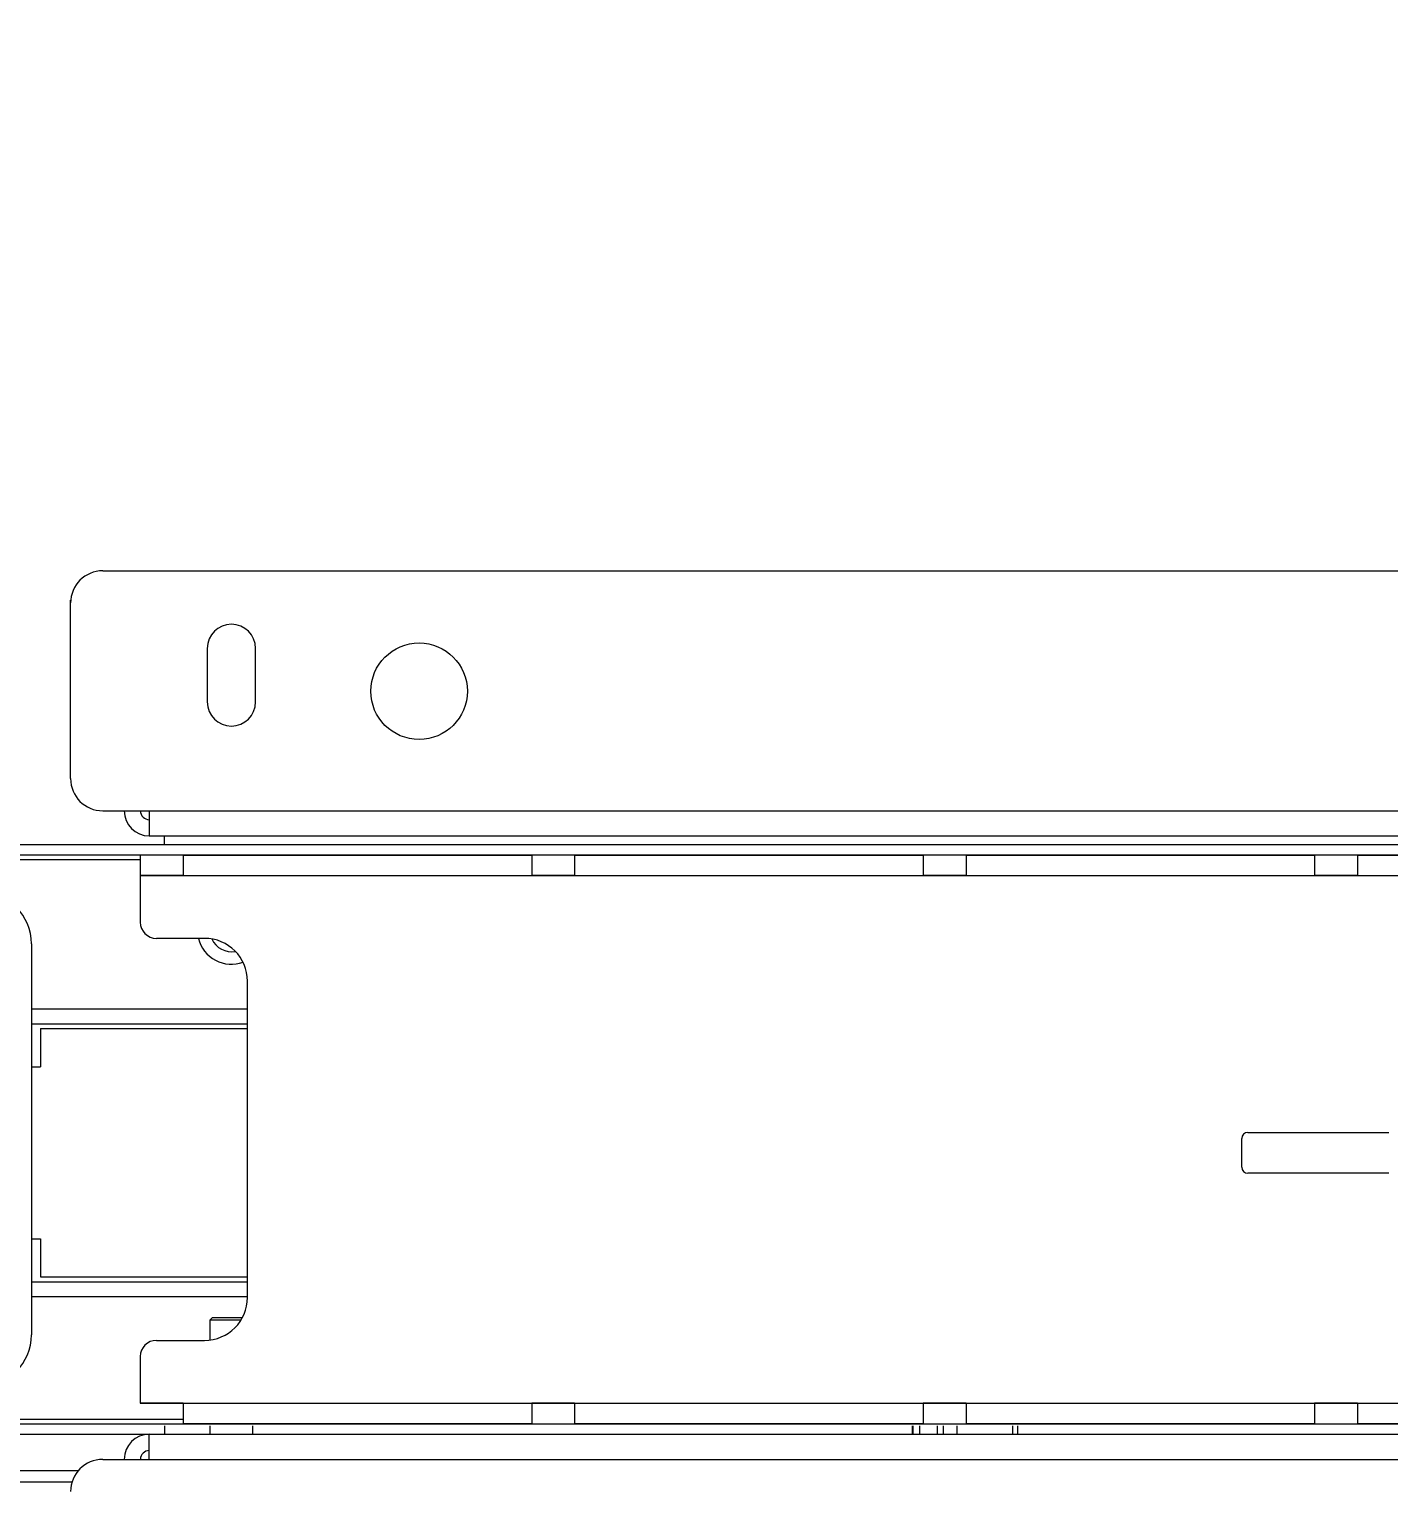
# Model space of a CAD drawing. Header units: inches. Extents: x 40138 to 76695, y -14500 to -5279.
# Drawn here: x 70582.5 to 70836.1, y -10810.8 to -10538.8 of the extents above; entities that cross this region are included whole.
import ezdxf

# ---------------------------------------------------------------- set-up
doc = ezdxf.new("R2010")
doc.units = ezdxf.units.IN
doc.header["$LTSCALE"] = 2
doc.header["$MEASUREMENT"] = 0
doc.header["$PDMODE"] = 35
doc.header["$PDSIZE"] = -1
doc.layers.add('M-ANNO-DIMS', color=7, linetype='Continuous', lineweight=13)
doc.layers.add('M-OBJECT-DETAILS', color=7, linetype='Continuous', lineweight=9)
doc.styles.get("Standard").update_dxf_attribs({"font": 'romans.shx', "width": 0.8})
doc.dimstyles.new('Details World Wide', dxfattribs={"dimscale": 4, "dimtxt": 4.5, "dimasz": 3.5, "dimexe": 0.75, "dimexo": 0.75, "dimgap": 0.75, "dimtad": 0, "dimtih": 1, "dimtoh": 1, "dimdec": 0, "dimzin": 4, "dimdsep": 46, "dimtxsty": 'Standard', "dimcen": 0, "dimclrd": 256, "dimclre": 256, "dimclrt": 256, "dimadec": 0, "dimazin": 1, "dimtfac": 1, "dimtdec": 0, "dimtmove": 0, "dimatfit": 3, "dimfxl": 1, "dimtolj": 1, "dimtzin": 0, "dimlwd": -1, "dimlwe": -1, "dimarcsym": 0})

# ---------------------------------------------------------------- blocks, each defined once
blk = doc.blocks.new('*D35')
at = {"layer": 'Defpoints', "color": 0, "transparency": 16777216}
for p in [(70550.42, -10745.95), (70950.02, -10745.95), (70950.02, -11048.55)]:
    blk.add_point(p, dxfattribs=at)
at = {"layer": 'M-ANNO-DIMS', "transparency": 16777216}
for p, q in [((70550.42, -10748.95), (70550.42, -11051.55)), ((70950.02, -10748.95), (70950.02, -11051.55)), ((70564.42, -11048.55), (70601.79, -11048.55)), ((70936.02, -11048.55), (70820.37, -11048.55))]:
    blk.add_line(p, q, dxfattribs=at)
for points in [[(70564.42, -11046.21), (70564.42, -11050.88), (70550.42, -11048.55)], [(70936.02, -11046.21), (70936.02, -11050.88), (70950.02, -11048.55)]]:
    blk.add_solid(points, dxfattribs=at)
at = {"layer": 'M-ANNO-DIMS', "transparency": 16777216, "insert": (70711.08, -11048.55), "char_height": 18, "width": 315.3174, "attachment_point": 5}
blk.add_mtext('\\A1;400\\P [15.73]\\PCASTERS\\PCENTER TO CENTER', dxfattribs=at)
blk = doc.blocks.new('*D81')
at = {"layer": 'Defpoints', "color": 0, "transparency": 16777216}
for p in [(70595.12, -9698.82), (70155.59, -10850.97), (70596.22, -10850.97)]:
    blk.add_point(p, dxfattribs=at)
at = {"layer": 'M-ANNO-DIMS', "transparency": 16777216}
for p, q in [((70592.12, -9698.82), (70152.59, -9698.82)), ((70155.59, -9712.82), (70155.59, -10082.76)), ((70155.59, -10836.97), (70155.59, -10146.19)), ((70593.22, -10850.97), (70152.59, -10850.97))]:
    blk.add_line(p, q, dxfattribs=at)
for points in [[(70153.25, -9712.82), (70157.92, -9712.82), (70155.59, -9698.82)], [(70153.25, -10836.97), (70157.92, -10836.97), (70155.59, -10850.97)]]:
    blk.add_solid(points, dxfattribs=at)
at = {"layer": 'M-ANNO-DIMS', "transparency": 16777216, "insert": (70155.59, -10114.47), "char_height": 18, "attachment_point": 5}
blk.add_mtext('\\A1;1152\\P [45.36]', dxfattribs=at)

msp = doc.modelspace()

# ---------------------------------------------------------------- linework, layer by layer
at = {"layer": 'M-OBJECT-DETAILS', "linetype": 'Continuous', "lineweight": 9}
for p, q in [((70596.22, -10639.877), (70904.22, -10639.877)), ((70590.22, -10678.654), (70590.22, -10645.343)), ((70615.72, -10654.343), (70615.72, -10664.343)), ((70624.72, -10664.343), (70624.72, -10654.343)), ((70596.22, -10684.654), (70604.909, -10684.654)), ((70604.909, -10684.654), (70895.531, -10684.654)), ((70604.909, -10684.654), (70604.909, -10689.343)), ((70604.909, -10689.343), (70895.531, -10689.343)), ((70607.72, -10690.943), (70607.72, -10689.343)), ((70604.909, -10800.966), (70895.531, -10800.966)), ((70604.909, -10805.655), (70604.909, -10800.966)), ((70607.72, -10799.366), (70607.72, -10800.966)), ((70596.22, -10805.655), (70604.909, -10805.655)), ((70604.909, -10805.655), (70895.531, -10805.655))]:
    msp.add_line(p, q, dxfattribs=at)
at = {"layer": 'M-OBJECT-DETAILS', "linetype": 'Continuous', "lineweight": 5}
for p, q in [((70500.006, -10690.943), (71000.434, -10690.943)), ((70500.006, -10692.84), (71000.434, -10692.84)), ((70603.22, -10692.84), (70603.22, -10696.738)), ((70611.22, -10692.84), (70611.22, -10696.738)), ((70611.22, -10692.944), (70676.22, -10692.944)), ((70676.22, -10692.84), (70676.22, -10696.738)), ((70684.22, -10692.84), (70684.22, -10696.738)), ((70684.22, -10692.944), (70749.22, -10692.944)), ((70749.22, -10692.84), (70749.22, -10696.738)), ((70757.22, -10692.84), (70757.22, -10696.738)), ((70757.22, -10692.944), (70822.22, -10692.944)), ((70822.22, -10692.84), (70822.22, -10696.738)), ((70830.22, -10692.84), (70830.22, -10696.738)), ((70830.22, -10692.944), (70895.22, -10692.944)), ((70500.006, -10693.729), (70603.22, -10693.729)), ((70471.845, -10799.05), (71028.596, -10799.05)), ((70453.706, -10800.947), (71046.734, -10800.947)), ((70616.22, -10799.366), (70616.22, -10800.966)), ((70624.22, -10800.966), (70624.22, -10799.366)), ((70747.271, -10800.966), (70747.271, -10799.366)), ((70747.392, -10800.966), (70747.392, -10799.366)), ((70748.606, -10800.966), (70748.606, -10799.366)), ((70751.834, -10799.366), (70751.834, -10800.966)), ((70753.048, -10800.966), (70753.048, -10799.366)), ((70755.537, -10799.366), (70755.537, -10800.966)), ((70765.959, -10800.966), (70765.959, -10799.366)), ((70766.834, -10799.366), (70766.834, -10800.966)), ((70591.627, -10807.794), (70462.32, -10807.794)), ((70590.484, -10809.897), (70462.32, -10809.897))]:
    msp.add_line(p, q, dxfattribs=at)
at = {"layer": 'M-OBJECT-DETAILS', "linetype": 'Continuous', "lineweight": 0}
for p, q in [((70611.22, -10696.738), (70603.22, -10696.738)), ((70603.22, -10696.738), (70897.22, -10696.738)), ((70603.22, -10696.738), (70603.22, -10705.447)), ((70684.22, -10696.738), (70676.22, -10696.738)), ((70757.22, -10696.738), (70749.22, -10696.738)), ((70830.22, -10696.738), (70822.22, -10696.738)), ((70582.92, -10709.445), (70582.92, -10782.445)), ((70615.22, -10708.447), (70606.22, -10708.447)), ((70623.22, -10775.447), (70623.22, -10716.447)), ((70582.92, -10721.611), (70623.22, -10721.611)), ((70582.92, -10724.397), (70623.22, -10724.397)), ((70584.639, -10725.286), (70584.639, -10732.397)), ((70584.639, -10725.286), (70623.22, -10725.286)), ((70582.92, -10732.397), (70584.639, -10732.397)), ((70809.788, -10744.639), (70836.077, -10744.639)), ((70808.645, -10751.116), (70808.645, -10745.782)), ((70836.077, -10752.259), (70809.788, -10752.259)), ((70582.92, -10764.5), (70584.639, -10764.5)), ((70584.639, -10764.5), (70584.639, -10771.611)), ((70584.639, -10771.611), (70623.22, -10771.611)), ((70582.92, -10772.5), (70623.22, -10772.5)), ((70582.92, -10775.286), (70623.22, -10775.286)), ((70616.72, -10779.191), (70616.22, -10779.691)), ((70616.22, -10779.691), (70616.22, -10783.384)), ((70622.002, -10779.691), (70616.22, -10779.691)), ((70616.72, -10779.191), (70622.29, -10779.191)), ((70606.22, -10783.447), (70615.22, -10783.447)), ((70603.22, -10786.447), (70603.22, -10795.156)), ((70611.22, -10795.156), (70603.22, -10795.156)), ((70603.22, -10795.156), (70897.22, -10795.156)), ((70611.22, -10795.156), (70611.22, -10799.05)), ((70684.22, -10795.156), (70676.22, -10795.156)), ((70676.22, -10795.156), (70676.22, -10799.05)), ((70684.22, -10795.156), (70684.22, -10799.05)), ((70757.22, -10795.156), (70749.22, -10795.156)), ((70749.22, -10795.156), (70749.22, -10799.05)), ((70757.22, -10795.156), (70757.22, -10799.05)), ((70830.22, -10795.156), (70822.22, -10795.156)), ((70822.22, -10795.156), (70822.22, -10799.05)), ((70830.22, -10795.156), (70830.22, -10799.05)), ((70473.248, -10798.161), (70611.22, -10798.161)), ((70603.22, -10798.95), (70603.22, -10799.05)), ((70611.22, -10798.95), (70676.22, -10798.95)), ((70616.22, -10798.95), (70616.22, -10799.05)), ((70624.22, -10799.05), (70624.22, -10798.95)), ((70684.22, -10798.95), (70749.22, -10798.95)), ((70757.22, -10798.95), (70822.22, -10798.95)), ((70830.22, -10798.95), (70895.22, -10798.95))]:
    msp.add_line(p, q, dxfattribs=at)
at = {"layer": 'M-OBJECT-DETAILS', "linetype": 'Continuous', "lineweight": 9}
msp.add_circle((70655.22, -10662.343), 9, dxfattribs=at)
for centre, radius, start, end in [((70596.22, -10645.877), 6, 90, 180), ((70620.22, -10654.343), 4.5, 0, 180), ((70620.22, -10664.343), 4.5, 180, 0), ((70596.22, -10678.654), 6, 180, 270), ((70604.909, -10684.654), 4.689, 180, 270), ((70604.909, -10684.654), 1.651, 180, 270), ((70604.909, -10805.655), 4.689, 90, 180), ((70604.909, -10805.655), 1.651, 90, 180), ((70596.22, -10811.655), 6, 90, 180)]:
    msp.add_arc(centre, radius, start, end, dxfattribs=at)
at = {"layer": 'M-OBJECT-DETAILS', "linetype": 'Continuous', "lineweight": 0}
for centre, radius, start, end in [((70573.42, -10709.445), 9.5, 0, 90), ((70606.22, -10705.447), 3, 180, 270), ((70620.22, -10706.943), 6.325, 193.75593, 290.00609), ((70615.22, -10716.447), 8, 0, 90), ((70620.22, -10706.943), 4, 203.84857, 280.65422), ((70809.788, -10745.782), 1.143, 90, 180), ((70809.788, -10751.116), 1.143, 180, 270), ((70615.22, -10775.447), 8, 270, 0), ((70573.42, -10782.445), 9.5, 270, 0), ((70606.22, -10786.447), 3, 90, 180)]:
    msp.add_arc(centre, radius, start, end, dxfattribs=at)

# ---------------------------------------------------------------- dimensions: what is measured, and where the dimension line sits
at = {"layer": 'M-ANNO-DIMS'}
dim = msp.add_linear_dim(base=(70155.587, -10850.966), p1=(70595.124, -9698.822), p2=(70596.22, -10850.966), angle=90, dimstyle='Details World Wide', override={"dimpost": '\\X'}, dxfattribs=at)
dim.commit()
dim.dimension.update_dxf_attribs({"geometry": '*D81', "text_midpoint": (70155.587, -10114.473), "dimtype": 160})
dim = msp.add_linear_dim(base=(70950.02, -11048.548), p1=(70550.42, -10745.945), p2=(70950.02, -10745.945), text='<>\\PCASTERS\\PCENTER TO CENTER', dimstyle='Details World Wide', override={"dimpost": '\\X'}, dxfattribs=at)
dim.commit()
dim.dimension.update_dxf_attribs({"geometry": '*D35', "text_midpoint": (70711.08, -11048.548), "dimtype": 160})

doc.saveas('drawing.dxf')
